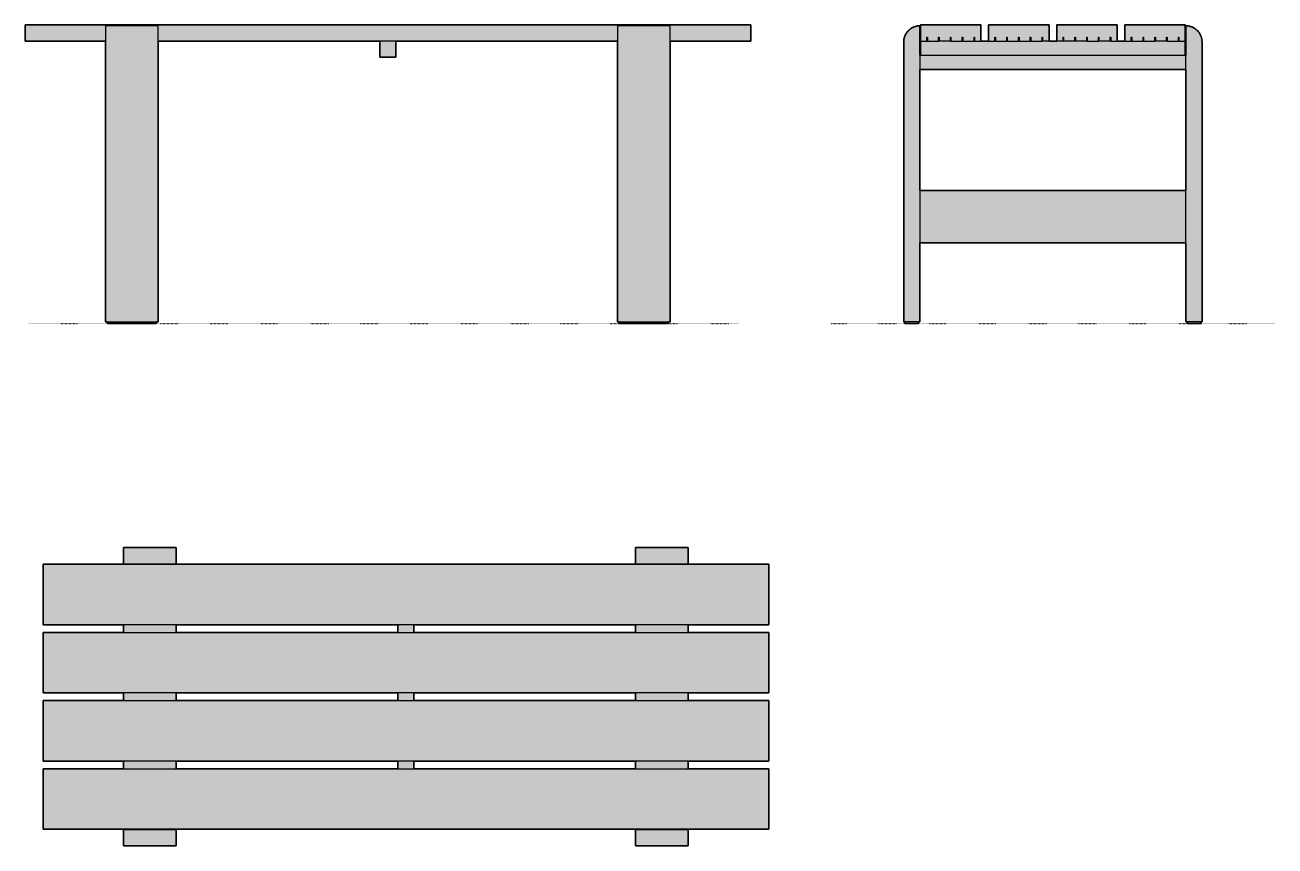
# Model space of a CAD drawing. Header units: millimetres. Extents: x -9 to 3092, y -1296 to 740.
import ezdxf

# ---------------------------------------------------------------- set-up
doc = ezdxf.new("R2010")
doc.units = ezdxf.units.MM
doc.linetypes.add('Dots', pattern=[1, 0, -1])
doc.layers.add('Blocks', color=7, linetype='Continuous')
doc.layers.add('Blocks$Fill', color=7, linetype='Continuous', true_color=0xffffff)
for name, color, linetype, lineweight, true_color in [('Blocks$Inner', 7, 'Continuous', 25, 0x007f00), ('Blocks$Outline', 7, 'Continuous', 35, 0xff3f3f), ('Groud', 7, 'Dots', 25, 0x243775)]:
    doc.layers.add(name, color=color, linetype=linetype, lineweight=lineweight, true_color=true_color)

# ---------------------------------------------------------------- blocks, each defined once
blk = doc.blocks.new('Weekday Table Top')
at = {"layer": 'Blocks$Fill'}
h = blk.add_hatch(color=256, dxfattribs=at)
h.paths.add_polyline_path([(330, 360.5), (200, 360.5), (200, 320.5), (200, 319), (0, 319), (0, 169), (200, 169), (200, 150), (0, 150), (0, 0), (200, 0), (200, -19), (0, -19), (0, -169), (200, -169), (200, -188), (0, -188), (0, -338), (200, -338), (200, -339.5), (200, -379.5), (330, -379.5), (330, -339.5), (330, -338), (900, -338), (1470, -338), (1470, -339.5), (1470, -379.5), (1600, -379.5), (1600, -339.5), (1600, -338), (1800, -338), (1800, -188), (1600, -188), (1600, -169), (1800, -169), (1800, -19), (1600, -19), (1600, 0), (1800, 0), (1800, 150), (1600, 150), (1600, 169), (1800, 169), (1800, 319), (1600, 319), (1600, 320.5), (1600, 360.5), (1470, 360.5), (1470, 320.5), (1470, 319), (900, 319), (330, 319), (330, 320.5), (330, 360.5)], flags=0)
h.paths.add_polyline_path([(880, -169), (880, -188), (330, -188), (330, -169)], flags=0)
h.paths.add_polyline_path([(880, 0), (880, -9.8), (880, -19), (330, -19), (330, 0)], flags=0)
h.paths.add_polyline_path([(880, 169), (880, 150), (330, 150), (330, 169)], flags=0)
h.paths.add_polyline_path([(1470, 169), (1470, 150), (920, 150), (920, 169)], flags=0)
h.paths.add_polyline_path([(1470, 0), (1470, -19), (920, -19), (920, -9.8), (920, 0)], flags=0)
h.paths.add_polyline_path([(1470, -169), (1470, -188), (920, -188), (920, -169)], flags=0)
at = {"layer": 'Blocks$Inner'}
for p, q in [((200, 319), (200, 320.5)), ((1600, 319), (1600, 320.5)), ((200, 169), (200, 150)), ((330, 150), (330, 169)), ((880, 169), (880, 150)), ((920, 169), (920, 150)), ((1470, 150), (1470, 169)), ((1600, 169), (1600, 150)), ((200, 0), (200, -19)), ((330, -19), (330, 0)), ((1470, -19), (1470, 0)), ((1600, 0), (1600, -19)), ((200, -169), (200, -188)), ((330, -188), (330, -169)), ((880, -169), (880, -188)), ((920, -169), (920, -188)), ((1470, -188), (1470, -169)), ((1600, -169), (1600, -188))]:
    blk.add_line(p, q, dxfattribs=at)
for points in [[(330, 360.5), (200, 360.5), (200, 320.5), (330, 320.5)], [(900, 169), (0, 169), (0, 319), (900, 319), (1800, 319), (1800, 169)], [(900, 0), (0, 0), (0, 150), (900, 150), (1800, 150), (1800, 0)], [(900, -169), (0, -169), (0, -19), (900, -19), (1800, -19), (1800, -169)], [(900, -338), (0, -338), (0, -188), (900, -188), (1800, -188), (1800, -338)]]:
    blk.add_lwpolyline(points, close=True, dxfattribs=at)
for points in [[(1470, 320.5), (1600, 320.5), (1600, 360.5), (1470, 360.5), (1470, 320.5), (1470, 319)], [(330, 320.5), (330, 319)], [(880, 0), (880, -9.8), (880, -19)], [(920, 0), (920, -9.8), (920, -19)], [(200, -338), (200, -339.5), (200, -379.5), (330, -379.5), (330, -339.5), (200, -339.5)], [(330, -338), (330, -339.5)], [(1470, -338), (1470, -339.5)], [(1600, -339.5), (1470, -339.5), (1470, -379.5), (1600, -379.5), (1600, -339.5), (1600, -338)]]:
    blk.add_lwpolyline(points, dxfattribs=at)
at = {"layer": 'Blocks$Outline'}
for points in [[(330, 360.5), (200, 360.5)], [(200, 360.5), (200, 320.5)], [(330, 320.5), (330, 360.5)], [(1600, 360.5), (1470, 360.5)], [(1470, 360.5), (1470, 320.5)], [(1600, 320.5), (1600, 360.5)], [(200, 319), (0, 319)], [(0, 319), (0, 169)], [(200, 320.5), (200, 319)], [(330, 319), (330, 320.5)], [(900, 319), (330, 319)], [(1470, 319), (900, 319)], [(1470, 320.5), (1470, 319)], [(1600, 319), (1600, 320.5)], [(1800, 319), (1600, 319)], [(1800, 169), (1800, 319)], [(0, 169), (200, 169)], [(200, 169), (200, 150)], [(330, 150), (330, 169)], [(330, 169), (880, 169)], [(880, 169), (880, 150)], [(920, 150), (920, 169)], [(920, 169), (1470, 169)], [(1470, 169), (1470, 150)], [(1600, 150), (1600, 169)], [(1600, 169), (1800, 169)], [(200, 150), (0, 150)], [(0, 150), (0, 0)], [(880, 150), (330, 150)], [(1470, 150), (920, 150)], [(1800, 150), (1600, 150)], [(1800, 0), (1800, 150)], [(0, 0), (200, 0)], [(200, 0), (200, -19)], [(330, -19), (330, 0)], [(330, 0), (880, 0)], [(880, 0), (880, -9.8)], [(920, -9.8), (920, 0)], [(920, 0), (1470, 0)], [(1470, 0), (1470, -19)], [(1600, -19), (1600, 0)], [(1600, 0), (1800, 0)], [(200, -19), (0, -19)], [(0, -19), (0, -169)], [(880, -19), (330, -19)], [(880, -9.8), (880, -19)], [(920, -19), (920, -9.8)], [(1470, -19), (920, -19)], [(1800, -19), (1600, -19)], [(1800, -169), (1800, -19)], [(0, -169), (200, -169)], [(200, -169), (200, -188)], [(330, -188), (330, -169)], [(330, -169), (880, -169)], [(880, -169), (880, -188)], [(920, -188), (920, -169)], [(920, -169), (1470, -169)], [(1470, -169), (1470, -188)], [(1600, -188), (1600, -169)], [(1600, -169), (1800, -169)], [(200, -188), (0, -188)], [(0, -188), (0, -338)], [(880, -188), (330, -188)], [(1470, -188), (920, -188)], [(1800, -188), (1600, -188)], [(1800, -338), (1800, -188)], [(0, -338), (200, -338)], [(200, -338), (200, -339.5)], [(200, -339.5), (200, -379.5)], [(330, -339.5), (330, -338)], [(330, -338), (900, -338)], [(330, -379.5), (330, -339.5)], [(900, -338), (1470, -338)], [(1470, -338), (1470, -339.5)], [(1470, -339.5), (1470, -379.5)], [(1600, -339.5), (1600, -338)], [(1600, -338), (1800, -338)], [(1600, -379.5), (1600, -339.5)], [(200, -379.5), (330, -379.5)], [(1470, -379.5), (1600, -379.5)]]:
    blk.add_lwpolyline(points, dxfattribs=at)
blk = doc.blocks.new('Weekday Table Side')
at = {"layer": 'Blocks$Fill'}
h = blk.add_hatch(color=256, dxfattribs=at)
h.paths.add_polyline_path([(879.4, 665.1), (880.9, 665.1), (880.9, 738.1), (882.3, 738), (883.7, 738), (885, 737.8), (886.4, 737.7), (887.7, 737.5), (889.1, 737.2), (890.4, 736.9), (891.7, 736.6), (893, 736.2), (894.3, 735.7), (895.6, 735.3), (896.9, 734.7), (898.1, 734.2), (899.3, 733.6), (900.5, 732.9), (901.7, 732.2), (902.9, 731.5), (904, 730.7), (905.1, 729.9), (906.2, 729.1), (907.2, 728.2), (908.2, 727.3), (909.2, 726.3), (910.2, 725.4), (911.1, 724.3), (912, 723.3), (912.8, 722.2), (913.6, 721.1), (914.4, 720), (915.1, 718.8), (915.8, 717.7), (916.5, 716.5), (917.1, 715.2), (917.6, 714), (918.1, 712.7), (918.6, 711.4), (919.1, 710.2), (919.5, 708.8), (919.8, 707.5), (920.1, 706.2), (920.4, 704.8), (920.6, 703.5), (920.7, 702.1), (920.8, 700.8), (920.9, 699.4), (920.9, 698.1), (920.9, 4.1), (919.4, 4.1), (919, 1.3), (919, 1.2), (918.9, 1.2), (918.9, 1.1), (918.9, 1.1), (918.9, 1), (918.9, 1), (918.9, 0.9), (918.8, 0.9), (918.8, 0.8), (918.8, 0.8), (918.8, 0.8), (918.7, 0.7), (918.7, 0.7), (918.7, 0.6), (918.6, 0.6), (918.6, 0.6), (918.6, 0.5), (918.5, 0.5), (918.5, 0.4), (918.5, 0.4), (918.4, 0.4), (918.4, 0.3), (918.3, 0.3), (918.3, 0.3), (918.3, 0.3), (918.2, 0.2), (918.2, 0.2), (918.1, 0.2), (918.1, 0.2), (918, 0.2), (918, 0.1), (917.9, 0.1), (917.9, 0.1), (917.8, 0.1), (917.8, 0.1), (917.7, 0.1), (917.7, 0.1), (917.6, 0.1), (917.6, 0.1), (917.5, 0.1), (917.5, 0.1), (885.3, 0.1), (885.2, 0.1), (885.2, 0.1), (885.1, 0.1), (885.1, 0.1), (885, 0.1), (885, 0.1), (884.9, 0.1), (884.9, 0.1), (884.8, 0.1), (884.8, 0.2), (884.7, 0.2), (884.7, 0.2), (884.6, 0.2), (884.6, 0.2), (884.6, 0.3), (884.5, 0.3), (884.5, 0.3), (884.4, 0.3), (884.4, 0.4), (884.3, 0.4), (884.3, 0.4), (884.3, 0.5), (884.2, 0.5), (884.2, 0.6), (884.2, 0.6), (884.1, 0.6), (884.1, 0.7), (884.1, 0.7), (884, 0.8), (884, 0.8), (884, 0.8), (884, 0.9), (884, 0.9), (883.9, 1), (883.9, 1), (883.9, 1.1), (883.9, 1.1), (883.9, 1.2), (883.9, 1.2), (883.8, 1.3), (883.8, 1.3), (883.4, 4.1), (880.9, 4.1), (880.9, 199.6), (880.9, 199.6), (220.9, 199.6), (220.9, 4.1), (218.5, 4.1), (218, 1.3), (218, 1.2), (218, 1.2), (218, 1.1), (218, 1.1), (218, 1), (217.9, 1), (217.9, 0.9), (217.9, 0.9), (217.9, 0.8), (217.8, 0.8), (217.8, 0.7), (217.8, 0.7), (217.8, 0.7), (217.7, 0.6), (217.7, 0.6), (217.7, 0.5), (217.6, 0.5), (217.6, 0.5), (217.5, 0.4), (217.5, 0.4), (217.5, 0.4), (217.4, 0.3), (217.4, 0.3), (217.3, 0.3), (217.3, 0.2), (217.2, 0.2), (217.2, 0.2), (217.2, 0.2), (217.1, 0.2), (217.1, 0.1), (217, 0.1), (217, 0.1), (216.9, 0.1), (216.9, 0.1), (216.8, 0.1), (216.8, 0.1), (216.7, 0.1), (216.7, 0.1), (216.6, 0.1), (216.5, 0.1), (184.3, 0.1), (184.3, 0.1), (184.2, 0.1), (184.2, 0.1), (184.1, 0.1), (184.1, 0.1), (184, 0.1), (184, 0.1), (183.9, 0.1), (183.9, 0.1), (183.8, 0.2), (183.8, 0.2), (183.7, 0.2), (183.7, 0.2), (183.7, 0.2), (183.6, 0.3), (183.6, 0.3), (183.5, 0.3), (183.5, 0.3), (183.4, 0.4), (183.4, 0.4), (183.4, 0.4), (183.3, 0.5), (183.3, 0.5), (183.3, 0.6), (183.2, 0.6), (183.2, 0.6), (183.2, 0.7), (183.1, 0.7), (183.1, 0.8), (183.1, 0.8), (183.1, 0.8), (183, 0.9), (183, 0.9), (183, 1), (183, 1), (183, 1.1), (182.9, 1.1), (182.9, 1.2), (182.9, 1.2), (182.9, 1.3), (182.9, 1.3), (182.5, 4.1), (180.9, 4.1), (180.9, 698.1), (181, 699.4), (181.1, 702.1), (181.3, 703.5), (181.5, 704.8), (181.8, 706.2), (182.1, 707.5), (182.4, 708.8), (182.8, 710.2), (183.2, 711.4), (183.7, 712.7), (184.2, 714), (184.8, 715.2), (185.4, 716.5), (186.1, 717.7), (186.8, 718.8), (187.5, 720), (188.3, 721.1), (189.1, 722.2), (189.9, 723.3), (190.8, 724.3), (191.7, 725.4), (192.7, 726.3), (193.6, 727.3), (194.6, 728.2), (195.7, 729.1), (196.8, 729.9), (197.9, 730.7), (199, 731.5), (200.2, 732.2), (201.3, 732.9), (202.5, 733.6), (203.8, 734.2), (205, 734.7), (206.3, 735.3), (207.5, 735.7), (208.8, 736.2), (210.1, 736.6), (211.5, 736.9), (212.8, 737.2), (214.1, 737.5), (215.5, 737.7), (216.8, 737.8), (218.2, 738), (219.6, 738), (220.9, 738.1), (220.9, 665.1), (222.4, 665.1), (222.4, 700.1), (222.4, 740.1), (372.4, 740.1), (372.4, 700.1), (391.4, 700.1), (391.4, 740.1), (541.4, 740.1), (541.4, 700.1), (560.4, 700.1), (560.4, 740.1), (710.4, 740.1), (710.4, 700.1), (729.4, 700.1), (729.4, 740.1), (879.4, 740.1), (879.4, 700.1), (879.4, 665.1)], flags=0)
h.paths.add_polyline_path([(220.9, 630.1), (220.9, 329.6), (880.9, 329.6), (880.9, 630.1)], flags=0)
at = {"layer": 'Blocks$Inner'}
for p, q in [((220.9, 630.1), (880.9, 630.1)), ((220.9, 199.6), (880.9, 199.6))]:
    blk.add_line(p, q, dxfattribs=at)
blk.add_lwpolyline([(181, 699.4), (181, 700.8), (181.1, 702.1), (181.3, 703.5), (181.5, 704.8), (181.8, 706.2), (182.1, 707.5), (182.4, 708.8), (182.8, 710.2), (183.2, 711.4), (183.7, 712.7), (184.2, 714), (184.8, 715.2), (185.4, 716.5), (186.1, 717.7), (186.8, 718.8), (187.5, 720), (188.3, 721.1), (189.1, 722.2), (189.9, 723.3), (190.8, 724.3), (191.7, 725.4), (192.7, 726.3), (193.6, 727.3), (194.6, 728.2), (195.7, 729.1), (196.8, 729.9), (197.9, 730.7), (199, 731.5), (200.2, 732.2), (201.3, 732.9), (202.5, 733.6), (203.8, 734.2), (205, 734.7), (206.3, 735.3), (207.5, 735.7), (208.8, 736.2), (210.1, 736.6), (211.5, 736.9), (212.8, 737.2), (214.1, 737.5), (215.5, 737.7), (216.8, 737.8), (218.2, 738), (219.6, 738), (220.9, 738.1), (220.9, 4.1), (180.9, 4.1), (180.9, 698.1)], close=True, dxfattribs=at)
for points in [[(220.9, 665.1), (880.9, 665.1), (880.9, 738.1), (882.3, 738), (883.7, 738), (885, 737.8), (886.4, 737.7), (887.7, 737.5), (889.1, 737.2), (890.4, 736.9), (891.7, 736.6), (893, 736.2), (894.3, 735.7), (895.6, 735.3), (896.9, 734.7), (898.1, 734.2), (899.3, 733.6), (900.5, 732.9), (901.7, 732.2), (902.9, 731.5), (904, 730.7), (905.1, 729.9), (906.2, 729.1), (907.2, 728.2), (908.2, 727.3), (909.2, 726.3), (910.2, 725.4), (911.1, 724.3), (912, 723.3), (912.8, 722.2), (913.6, 721.1), (914.4, 720), (915.1, 718.8), (915.8, 717.7), (916.5, 716.5), (917.1, 715.2), (917.6, 714), (918.1, 712.7), (918.6, 711.4), (919.1, 710.2), (919.5, 708.8), (919.8, 707.5), (920.1, 706.2), (920.4, 704.8), (920.6, 703.5), (920.7, 702.1), (920.8, 700.8), (920.9, 699.4), (920.9, 698.1), (920.9, 4.1), (880.9, 4.1), (880.9, 199.6), (880.9, 329.6), (220.9, 329.6)], [(372.4, 700.1), (372.4, 740.1), (222.4, 740.1), (222.4, 700.1)], [(541.4, 700.1), (541.4, 740.1), (391.4, 740.1), (391.4, 700.1)], [(710.4, 700.1), (710.4, 740.1), (560.4, 740.1), (560.4, 700.1)], [(879.4, 700.1), (879.4, 740.1), (729.4, 740.1), (729.4, 700.1)], [(222.4, 665.1), (222.4, 700.1), (238.3, 700.1), (239.6, 700.1), (267.5, 700.1)], [(238.3, 700.1), (238.3, 710.2), (239.6, 710.2), (239.6, 700.1)], [(296.8, 700.1), (268.9, 700.1), (267.5, 700.1), (267.5, 710.2), (268.9, 710.2), (268.9, 700.1)], [(298.1, 700.1), (296.8, 700.1), (296.8, 710.2), (298.1, 710.2), (298.1, 700.1), (326, 700.1)], [(327.3, 700.1), (326, 700.1), (326, 710.2), (327.3, 710.2), (327.3, 700.1), (355.3, 700.1), (356.6, 700.1)], [(355.3, 700.1), (355.3, 710.2), (356.6, 710.2), (356.6, 700.1), (372.4, 700.1), (391.4, 700.1), (407.3, 700.1), (408.6, 700.1), (436.5, 700.1)], [(407.3, 700.1), (407.3, 710.2), (408.6, 710.2), (408.6, 700.1)], [(437.9, 700.1), (436.5, 700.1), (436.5, 710.2), (437.9, 710.2), (437.9, 700.1), (465.8, 700.1), (467.1, 700.1)], [(465.8, 700.1), (465.8, 710.2), (467.1, 710.2), (467.1, 700.1), (495, 700.1), (496.3, 700.1)], [(495, 700.1), (495, 710.2), (496.3, 710.2), (496.3, 700.1), (524.3, 700.1)], [(636.1, 700.1), (634.8, 700.1), (606.9, 700.1), (605.5, 700.1), (577.6, 700.1), (576.3, 700.1), (560.4, 700.1), (541.4, 700.1), (525.6, 700.1), (524.3, 700.1), (524.3, 710.2), (525.6, 710.2), (525.6, 700.1)], [(576.3, 700.1), (576.3, 710.2), (577.6, 710.2), (577.6, 700.1)], [(605.5, 700.1), (605.5, 710.2), (606.9, 710.2), (606.9, 700.1)], [(634.8, 700.1), (634.8, 710.2), (636.1, 710.2), (636.1, 700.1), (664, 700.1)], [(694.6, 700.1), (693.3, 700.1), (665.3, 700.1), (664, 700.1), (664, 710.2), (665.3, 710.2), (665.3, 700.1)], [(693.3, 700.1), (693.3, 710.2), (694.6, 710.2), (694.6, 700.1), (710.4, 700.1), (729.4, 700.1), (745.3, 700.1), (746.6, 700.1)], [(745.3, 700.1), (745.3, 710.2), (746.6, 710.2), (746.6, 700.1), (774.5, 700.1)], [(775.9, 700.1), (774.5, 700.1), (774.5, 710.2), (775.9, 710.2), (775.9, 700.1), (803.8, 700.1)], [(833, 700.1), (805.1, 700.1), (803.8, 700.1), (803.8, 710.2), (805.1, 710.2), (805.1, 700.1)], [(834.3, 700.1), (833, 700.1), (833, 710.2), (834.3, 710.2), (834.3, 700.1), (862.3, 700.1)], [(863.6, 700.1), (862.3, 700.1), (862.3, 710.2), (863.6, 710.2), (863.6, 700.1), (879.4, 700.1), (879.4, 665.1)], [(880.9, 329.6), (880.9, 630.1), (880.9, 665.1)], [(182.5, 4.1), (182.9, 1.3), (182.9, 1.3), (182.9, 1.2), (182.9, 1.2), (182.9, 1.1), (183, 1.1), (183, 1), (183, 1), (183, 0.9), (183, 0.9), (183.1, 0.8), (183.1, 0.8), (183.1, 0.8), (183.1, 0.7), (183.2, 0.7), (183.2, 0.6), (183.2, 0.6), (183.3, 0.6), (183.3, 0.5), (183.3, 0.5), (183.4, 0.4), (183.4, 0.4), (183.4, 0.4), (183.5, 0.3), (183.5, 0.3), (183.6, 0.3), (183.6, 0.3), (183.7, 0.2), (183.7, 0.2), (183.7, 0.2), (183.8, 0.2), (183.8, 0.2), (183.9, 0.1), (183.9, 0.1), (184, 0.1), (184, 0.1), (184.1, 0.1), (184.1, 0.1), (184.2, 0.1), (184.2, 0.1), (184.3, 0.1), (184.3, 0.1), (184.4, 0.1), (184.4, 0.1), (185.5, 0.1), (185.9, 0.1), (215.1, 0.1), (215.4, 0.1), (216.5, 0.1), (216.5, 0.1), (216.6, 0.1), (216.7, 0.1), (216.7, 0.1), (216.8, 0.1), (216.8, 0.1), (216.9, 0.1), (216.9, 0.1), (217, 0.1), (217, 0.1), (217.1, 0.1), (217.1, 0.2), (217.2, 0.2), (217.2, 0.2), (217.2, 0.2), (217.3, 0.2), (217.3, 0.3), (217.4, 0.3), (217.4, 0.3), (217.5, 0.4), (217.5, 0.4), (217.5, 0.4), (217.6, 0.5), (217.6, 0.5), (217.7, 0.5), (217.7, 0.6), (217.7, 0.6), (217.8, 0.7), (217.8, 0.7), (217.8, 0.7), (217.8, 0.8), (217.9, 0.8), (217.9, 0.9), (217.9, 0.9), (217.9, 1), (218, 1), (218, 1.1), (218, 1.1), (218, 1.2), (218, 1.2), (218, 1.3), (218, 1.3), (218.5, 4.1)], [(919.4, 4.1), (919, 1.3), (919, 1.3), (919, 1.2), (918.9, 1.2), (918.9, 1.1), (918.9, 1.1), (918.9, 1), (918.9, 1), (918.9, 0.9), (918.8, 0.9), (918.8, 0.8), (918.8, 0.8), (918.8, 0.8), (918.7, 0.7), (918.7, 0.7), (918.7, 0.6), (918.6, 0.6), (918.6, 0.6), (918.6, 0.5), (918.5, 0.5), (918.5, 0.4), (918.5, 0.4), (918.4, 0.4), (918.4, 0.3), (918.3, 0.3), (918.3, 0.3), (918.3, 0.3), (918.2, 0.2), (918.2, 0.2), (918.1, 0.2), (918.1, 0.2), (918, 0.2), (918, 0.1), (917.9, 0.1), (917.9, 0.1), (917.8, 0.1), (917.8, 0.1), (917.7, 0.1), (917.7, 0.1), (917.6, 0.1), (917.6, 0.1), (917.5, 0.1), (917.5, 0.1), (916.3, 0.1), (916, 0.1), (886.8, 0.1), (886.5, 0.1), (885.4, 0.1), (885.3, 0.1), (885.3, 0.1), (885.2, 0.1), (885.2, 0.1), (885.1, 0.1), (885.1, 0.1), (885, 0.1), (885, 0.1), (884.9, 0.1), (884.9, 0.1), (884.8, 0.1), (884.8, 0.2), (884.7, 0.2), (884.7, 0.2), (884.6, 0.2), (884.6, 0.2), (884.6, 0.3), (884.5, 0.3), (884.5, 0.3), (884.4, 0.3), (884.4, 0.4), (884.3, 0.4), (884.3, 0.4), (884.3, 0.5), (884.2, 0.5), (884.2, 0.6), (884.2, 0.6), (884.1, 0.6), (884.1, 0.7), (884.1, 0.7), (884, 0.8), (884, 0.8), (884, 0.8), (884, 0.9), (884, 0.9), (883.9, 1), (883.9, 1), (883.9, 1.1), (883.9, 1.1), (883.9, 1.2), (883.9, 1.2), (883.8, 1.3), (883.8, 1.3), (883.4, 4.1)]]:
    blk.add_lwpolyline(points, dxfattribs=at)
at = {"layer": 'Blocks$Outline'}
for points in [[(181, 699.4), (181, 700.8), (181.1, 702.1), (181.3, 703.5), (181.5, 704.8), (181.8, 706.2), (182.1, 707.5), (182.4, 708.8), (182.8, 710.2), (183.2, 711.4), (183.7, 712.7), (184.2, 714), (184.8, 715.2), (185.4, 716.5), (186.1, 717.7), (186.8, 718.8), (187.5, 720), (188.3, 721.1), (189.1, 722.2), (189.9, 723.3), (190.8, 724.3), (191.7, 725.4), (192.7, 726.3), (193.6, 727.3), (194.6, 728.2), (195.7, 729.1), (196.8, 729.9), (197.9, 730.7), (199, 731.5), (200.2, 732.2), (201.3, 732.9), (202.5, 733.6), (203.8, 734.2), (205, 734.7), (206.3, 735.3), (207.5, 735.7), (208.8, 736.2), (210.1, 736.6), (211.5, 736.9), (212.8, 737.2), (214.1, 737.5), (215.5, 737.7), (216.8, 737.8), (218.2, 738), (219.6, 738), (220.9, 738.1), (220.9, 665.1)], [(222.4, 700.1), (222.4, 740.1), (372.4, 740.1), (372.4, 700.1)], [(391.4, 700.1), (391.4, 740.1), (541.4, 740.1), (541.4, 700.1)], [(560.4, 700.1), (560.4, 740.1), (710.4, 740.1), (710.4, 700.1)], [(729.4, 700.1), (729.4, 740.1), (879.4, 740.1), (879.4, 700.1)], [(879.4, 665.1), (880.9, 665.1), (880.9, 738.1), (882.3, 738), (883.7, 738), (885, 737.8), (886.4, 737.7), (887.7, 737.5), (889.1, 737.2), (890.4, 736.9), (891.7, 736.6), (893, 736.2), (894.3, 735.7), (895.6, 735.3), (896.9, 734.7), (898.1, 734.2), (899.3, 733.6), (900.5, 732.9), (901.7, 732.2), (902.9, 731.5), (904, 730.7), (905.1, 729.9), (906.2, 729.1), (907.2, 728.2), (908.2, 727.3), (909.2, 726.3), (910.2, 725.4), (911.1, 724.3), (912, 723.3), (912.8, 722.2), (913.6, 721.1), (914.4, 720), (915.1, 718.8), (915.8, 717.7), (916.5, 716.5), (917.1, 715.2), (917.6, 714), (918.1, 712.7), (918.6, 711.4), (919.1, 710.2), (919.5, 708.8), (919.8, 707.5), (920.1, 706.2), (920.4, 704.8), (920.6, 703.5), (920.7, 702.1), (920.8, 700.8), (920.9, 699.4), (920.9, 698.1), (920.9, 4.1), (919.4, 4.1)], [(182.5, 4.1), (180.9, 4.1), (180.9, 698.1), (181, 699.4)], [(222.4, 665.1), (222.4, 700.1)], [(372.4, 700.1), (391.4, 700.1), (391.4, 700.1)], [(541.4, 700.1), (560.4, 700.1), (560.4, 700.1)], [(710.4, 700.1), (729.4, 700.1)], [(879.4, 700.1), (879.4, 665.1)], [(220.9, 665.1), (222.4, 665.1)], [(220.9, 630.1), (220.9, 329.6)], [(880.9, 630.1), (220.9, 630.1)], [(880.9, 329.6), (880.9, 630.1)], [(220.9, 329.6), (880.9, 329.6)], [(220.9, 199.6), (220.9, 4.1), (218.5, 4.1)], [(880.9, 199.6), (220.9, 199.6)], [(883.4, 4.1), (880.9, 4.1), (880.9, 199.6), (880.9, 199.6)], [(218.5, 4.1), (218, 1.3), (218, 1.3), (218, 1.2), (218, 1.2), (218, 1.1), (218, 1.1), (218, 1), (217.9, 1), (217.9, 0.9), (217.9, 0.9), (217.9, 0.8), (217.8, 0.8), (217.8, 0.7), (217.8, 0.7), (217.8, 0.7), (217.7, 0.6), (217.7, 0.6), (217.7, 0.5), (217.6, 0.5), (217.6, 0.5), (217.5, 0.4), (217.5, 0.4), (217.5, 0.4), (217.4, 0.3), (217.4, 0.3), (217.3, 0.3), (217.3, 0.2), (217.2, 0.2), (217.2, 0.2), (217.2, 0.2), (217.1, 0.2), (217.1, 0.1), (217, 0.1), (217, 0.1), (216.9, 0.1), (216.9, 0.1), (216.8, 0.1), (216.8, 0.1), (216.7, 0.1), (216.7, 0.1), (216.6, 0.1), (216.5, 0.1), (216.5, 0.1), (215.4, 0.1), (215.1, 0.1), (185.9, 0.1), (185.5, 0.1), (184.4, 0.1), (184.4, 0.1), (184.3, 0.1), (184.3, 0.1), (184.2, 0.1), (184.2, 0.1), (184.1, 0.1), (184.1, 0.1), (184, 0.1), (184, 0.1), (183.9, 0.1), (183.9, 0.1), (183.8, 0.2), (183.8, 0.2), (183.7, 0.2), (183.7, 0.2), (183.7, 0.2), (183.6, 0.3), (183.6, 0.3), (183.5, 0.3), (183.5, 0.3), (183.4, 0.4), (183.4, 0.4), (183.4, 0.4), (183.3, 0.5), (183.3, 0.5), (183.3, 0.6), (183.2, 0.6), (183.2, 0.6), (183.2, 0.7), (183.1, 0.7), (183.1, 0.8), (183.1, 0.8), (183.1, 0.8), (183, 0.9), (183, 0.9), (183, 1), (183, 1), (183, 1.1), (182.9, 1.1), (182.9, 1.2), (182.9, 1.2), (182.9, 1.3), (182.9, 1.3), (182.5, 4.1)], [(919.4, 4.1), (919, 1.3), (919, 1.3), (919, 1.2), (918.9, 1.2), (918.9, 1.1), (918.9, 1.1), (918.9, 1), (918.9, 1), (918.9, 0.9), (918.8, 0.9), (918.8, 0.8), (918.8, 0.8), (918.8, 0.8), (918.7, 0.7), (918.7, 0.7), (918.7, 0.6), (918.6, 0.6), (918.6, 0.6), (918.6, 0.5), (918.5, 0.5), (918.5, 0.4), (918.5, 0.4), (918.4, 0.4), (918.4, 0.3), (918.3, 0.3), (918.3, 0.3), (918.3, 0.3), (918.2, 0.2), (918.2, 0.2), (918.1, 0.2), (918.1, 0.2), (918, 0.2), (918, 0.1), (917.9, 0.1), (917.9, 0.1), (917.8, 0.1), (917.8, 0.1), (917.7, 0.1), (917.7, 0.1), (917.6, 0.1), (917.6, 0.1), (917.5, 0.1), (917.5, 0.1), (916.3, 0.1), (916, 0.1), (886.8, 0.1), (886.5, 0.1), (885.4, 0.1), (885.3, 0.1), (885.3, 0.1), (885.2, 0.1), (885.2, 0.1), (885.1, 0.1), (885.1, 0.1), (885, 0.1), (885, 0.1), (884.9, 0.1), (884.9, 0.1), (884.8, 0.1), (884.8, 0.2), (884.7, 0.2), (884.7, 0.2), (884.6, 0.2), (884.6, 0.2), (884.6, 0.3), (884.5, 0.3), (884.5, 0.3), (884.4, 0.3), (884.4, 0.4), (884.3, 0.4), (884.3, 0.4), (884.3, 0.5), (884.2, 0.5), (884.2, 0.6), (884.2, 0.6), (884.1, 0.6), (884.1, 0.7), (884.1, 0.7), (884, 0.8), (884, 0.8), (884, 0.8), (884, 0.9), (884, 0.9), (883.9, 1), (883.9, 1), (883.9, 1.1), (883.9, 1.1), (883.9, 1.2), (883.9, 1.2), (883.8, 1.3), (883.8, 1.3), (883.4, 4.1)]]:
    blk.add_lwpolyline(points, dxfattribs=at)
blk = doc.blocks.new('Weekday Table Front')
at = {"layer": 'Blocks$Fill'}
blk.add_hatch(color=256, dxfattribs=at).paths.add_polyline_path([(-8.7, 740.1), (-8.7, 700.1), (191.3, 700.1), (191.3, 698.1), (191.3, 4.1), (194.8, 4.1), (195.2, 1.3), (195.2, 1.3), (195.2, 1.2), (195.2, 1.2), (195.3, 1.1), (195.3, 1.1), (195.3, 1), (195.3, 1), (195.3, 0.9), (195.4, 0.9), (195.4, 0.8), (195.4, 0.8), (195.4, 0.8), (195.5, 0.7), (195.5, 0.7), (195.5, 0.6), (195.5, 0.6), (195.6, 0.6), (195.6, 0.5), (195.6, 0.5), (195.7, 0.4), (195.7, 0.4), (195.8, 0.4), (195.8, 0.3), (195.8, 0.3), (195.9, 0.3), (195.9, 0.3), (196, 0.2), (196, 0.2), (196.1, 0.2), (196.1, 0.2), (196.2, 0.2), (196.2, 0.1), (196.2, 0.1), (196.3, 0.1), (196.3, 0.1), (196.4, 0.1), (196.4, 0.1), (196.5, 0.1), (196.5, 0.1), (196.6, 0.1), (196.6, 0.1), (196.7, 0.1), (196.8, 0.1), (198, 0.1), (198.2, 0.1), (314.4, 0.1), (314.7, 0.1), (315.9, 0.1), (315.9, 0.1), (316, 0.1), (316, 0.1), (316.1, 0.1), (316.1, 0.1), (316.2, 0.1), (316.2, 0.1), (316.3, 0.1), (316.3, 0.1), (316.4, 0.1), (316.4, 0.2), (316.5, 0.2), (316.5, 0.2), (316.6, 0.2), (316.6, 0.2), (316.7, 0.3), (316.7, 0.3), (316.7, 0.3), (316.8, 0.4), (316.8, 0.4), (316.9, 0.4), (316.9, 0.5), (316.9, 0.5), (317, 0.5), (317, 0.6), (317, 0.6), (317.1, 0.7), (317.1, 0.7), (317.1, 0.7), (317.2, 0.8), (317.2, 0.8), (317.2, 0.9), (317.2, 0.9), (317.2, 1), (317.3, 1), (317.3, 1.1), (317.3, 1.1), (317.3, 1.2), (317.3, 1.2), (317.3, 1.3), (317.3, 1.3), (317.8, 4.1), (321.3, 4.1), (321.3, 698.1), (321.3, 700.1), (871.3, 700.1), (871.3, 695.1), (871.3, 660.1), (911.3, 660.1), (911.3, 695.1), (911.3, 700.1), (1461.3, 700.1), (1461.3, 698.1), (1461.3, 4.1), (1464.8, 4.1), (1465.2, 1.3), (1465.2, 1.3), (1465.2, 1.2), (1465.2, 1.2), (1465.3, 1.1), (1465.3, 1.1), (1465.3, 1), (1465.3, 1), (1465.3, 0.9), (1465.4, 0.9), (1465.4, 0.8), (1465.4, 0.8), (1465.4, 0.8), (1465.5, 0.7), (1465.5, 0.7), (1465.5, 0.6), (1465.5, 0.6), (1465.6, 0.6), (1465.6, 0.5), (1465.6, 0.5), (1465.7, 0.4), (1465.7, 0.4), (1465.8, 0.4), (1465.8, 0.3), (1465.8, 0.3), (1465.9, 0.3), (1465.9, 0.3), (1466, 0.2), (1466, 0.2), (1466.1, 0.2), (1466.1, 0.2), (1466.2, 0.2), (1466.2, 0.1), (1466.2, 0.1), (1466.3, 0.1), (1466.3, 0.1), (1466.4, 0.1), (1466.4, 0.1), (1466.5, 0.1), (1466.5, 0.1), (1466.6, 0.1), (1466.6, 0.1), (1466.7, 0.1), (1466.8, 0.1), (1467.8, 0.1), (1468.2, 0.1), (1584.4, 0.1), (1584.6, 0.1), (1585.8, 0.1), (1585.9, 0.1), (1585.9, 0.1), (1586, 0.1), (1586, 0.1), (1586.1, 0.1), (1586.1, 0.1), (1586.2, 0.1), (1586.2, 0.1), (1586.3, 0.1), (1586.3, 0.1), (1586.4, 0.1), (1586.4, 0.2), (1586.5, 0.2), (1586.5, 0.2), (1586.6, 0.2), (1586.6, 0.2), (1586.7, 0.3), (1586.7, 0.3), (1586.7, 0.3), (1586.8, 0.4), (1586.8, 0.4), (1586.9, 0.4), (1586.9, 0.5), (1586.9, 0.5), (1587, 0.5), (1587, 0.6), (1587, 0.6), (1587.1, 0.7), (1587.1, 0.7), (1587.1, 0.7), (1587.2, 0.8), (1587.2, 0.8), (1587.2, 0.9), (1587.2, 0.9), (1587.2, 1), (1587.3, 1), (1587.3, 1.1), (1587.3, 1.1), (1587.3, 1.2), (1587.3, 1.2), (1587.3, 1.3), (1587.3, 1.3), (1587.8, 4.1), (1591.3, 4.1), (1591.3, 698.1), (1591.3, 700.1), (1791.3, 700.1), (1791.3, 740.1), (891.3, 740.1)], flags=0)
at = {"layer": 'Blocks$Inner'}
for points in [[(191.3, 700.1), (-8.7, 700.1), (-8.7, 740.1), (891.3, 740.1), (1791.3, 740.1), (1791.3, 700.1), (1591.3, 700.1)], [(1461.3, 700.1), (891.3, 700.1), (321.3, 700.1)], [(911.3, 700.1), (911.3, 695.1), (911.3, 660.1), (871.3, 660.1), (871.3, 695.1), (871.3, 700.1)], [(317.8, 4.1), (317.3, 1.3), (317.3, 1.3), (317.3, 1.2), (317.3, 1.2), (317.3, 1.1), (317.3, 1.1), (317.3, 1), (317.2, 1), (317.2, 0.9), (317.2, 0.9), (317.2, 0.8), (317.2, 0.8), (317.1, 0.7), (317.1, 0.7), (317.1, 0.7), (317, 0.6), (317, 0.6), (317, 0.5), (316.9, 0.5), (316.9, 0.5), (316.9, 0.4), (316.8, 0.4), (316.8, 0.4), (316.7, 0.3), (316.7, 0.3), (316.7, 0.3), (316.6, 0.2), (316.6, 0.2), (316.5, 0.2), (316.5, 0.2), (316.4, 0.2), (316.4, 0.1), (316.3, 0.1), (316.3, 0.1), (316.2, 0.1), (316.2, 0.1), (316.1, 0.1), (316.1, 0.1), (316, 0.1), (316, 0.1), (315.9, 0.1), (315.9, 0.1), (314.7, 0.1), (314.4, 0.1), (198.2, 0.1), (198, 0.1), (196.8, 0.1), (196.7, 0.1), (196.6, 0.1), (196.6, 0.1), (196.5, 0.1), (196.5, 0.1), (196.4, 0.1), (196.4, 0.1), (196.3, 0.1), (196.3, 0.1), (196.2, 0.1), (196.2, 0.1), (196.2, 0.2), (196.1, 0.2), (196.1, 0.2), (196, 0.2), (196, 0.2), (195.9, 0.3), (195.9, 0.3), (195.8, 0.3), (195.8, 0.3), (195.8, 0.4), (195.7, 0.4), (195.7, 0.4), (195.6, 0.5), (195.6, 0.5), (195.6, 0.6), (195.5, 0.6), (195.5, 0.6), (195.5, 0.7), (195.5, 0.7), (195.4, 0.8), (195.4, 0.8), (195.4, 0.8), (195.4, 0.9), (195.3, 0.9), (195.3, 1), (195.3, 1), (195.3, 1.1), (195.3, 1.1), (195.2, 1.2), (195.2, 1.2), (195.2, 1.3), (195.2, 1.3), (194.8, 4.1)], [(1464.8, 4.1), (1465.2, 1.3), (1465.2, 1.3), (1465.2, 1.2), (1465.2, 1.2), (1465.3, 1.1), (1465.3, 1.1), (1465.3, 1), (1465.3, 1), (1465.3, 0.9), (1465.4, 0.9), (1465.4, 0.8), (1465.4, 0.8), (1465.4, 0.8), (1465.5, 0.7), (1465.5, 0.7), (1465.5, 0.6), (1465.5, 0.6), (1465.6, 0.6), (1465.6, 0.5), (1465.6, 0.5), (1465.7, 0.4), (1465.7, 0.4), (1465.8, 0.4), (1465.8, 0.3), (1465.8, 0.3), (1465.9, 0.3), (1465.9, 0.3), (1466, 0.2), (1466, 0.2), (1466.1, 0.2), (1466.1, 0.2), (1466.2, 0.2), (1466.2, 0.1), (1466.2, 0.1), (1466.3, 0.1), (1466.3, 0.1), (1466.4, 0.1), (1466.4, 0.1), (1466.5, 0.1), (1466.5, 0.1), (1466.6, 0.1), (1466.6, 0.1), (1466.7, 0.1), (1466.8, 0.1), (1467.8, 0.1), (1468.2, 0.1), (1584.4, 0.1), (1584.6, 0.1), (1585.8, 0.1), (1585.9, 0.1), (1585.9, 0.1), (1586, 0.1), (1586, 0.1), (1586.1, 0.1), (1586.1, 0.1), (1586.2, 0.1), (1586.2, 0.1), (1586.3, 0.1), (1586.3, 0.1), (1586.4, 0.1), (1586.4, 0.2), (1586.5, 0.2), (1586.5, 0.2), (1586.6, 0.2), (1586.6, 0.2), (1586.7, 0.3), (1586.7, 0.3), (1586.7, 0.3), (1586.8, 0.4), (1586.8, 0.4), (1586.9, 0.4), (1586.9, 0.5), (1586.9, 0.5), (1587, 0.5), (1587, 0.6), (1587, 0.6), (1587.1, 0.7), (1587.1, 0.7), (1587.1, 0.7), (1587.2, 0.8), (1587.2, 0.8), (1587.2, 0.9), (1587.2, 0.9), (1587.2, 1), (1587.3, 1), (1587.3, 1.1), (1587.3, 1.1), (1587.3, 1.2), (1587.3, 1.2), (1587.3, 1.3), (1587.3, 1.3), (1587.8, 4.1)]]:
    blk.add_lwpolyline(points, dxfattribs=at)
for points in [[(321.3, 698.1), (321.3, 738.1), (191.3, 738.1), (191.3, 698.1), (191.3, 4.1), (321.3, 4.1)], [(1461.3, 738.1), (1461.3, 698.1), (1461.3, 4.1), (1591.3, 4.1), (1591.3, 698.1), (1591.3, 738.1)]]:
    blk.add_lwpolyline(points, close=True, dxfattribs=at)
at = {"layer": 'Blocks$Outline'}
for points in [[(-8.7, 740.1), (-8.7, 700.1)], [(891.3, 740.1), (-8.7, 740.1)], [(1791.3, 740.1), (891.3, 740.1)], [(1791.3, 700.1), (1791.3, 740.1)], [(-8.7, 700.1), (191.3, 700.1)], [(191.3, 700.1), (191.3, 698.1)], [(191.3, 698.1), (191.3, 4.1)], [(321.3, 698.1), (321.3, 700.1)], [(321.3, 700.1), (871.3, 700.1)], [(321.3, 4.1), (321.3, 698.1)], [(871.3, 700.1), (871.3, 695.1)], [(871.3, 695.1), (871.3, 660.1)], [(911.3, 695.1), (911.3, 700.1)], [(911.3, 700.1), (1461.3, 700.1)], [(911.3, 660.1), (911.3, 695.1)], [(1461.3, 700.1), (1461.3, 698.1)], [(1461.3, 698.1), (1461.3, 4.1)], [(1591.3, 698.1), (1591.3, 700.1)], [(1591.3, 700.1), (1791.3, 700.1)], [(1591.3, 4.1), (1591.3, 698.1)], [(871.3, 660.1), (911.3, 660.1)], [(191.3, 4.1), (194.8, 4.1)], [(194.8, 4.1), (195.2, 1.3)], [(195.2, 1.3), (195.2, 1.3)], [(195.2, 1.3), (195.2, 1.2)], [(195.2, 1.2), (195.2, 1.2)], [(195.2, 1.2), (195.3, 1.1)], [(195.3, 1.1), (195.3, 1.1)], [(195.3, 1.1), (195.3, 1)], [(195.3, 1), (195.3, 1)], [(195.3, 1), (195.3, 0.9)], [(195.3, 0.9), (195.4, 0.9)], [(195.4, 0.9), (195.4, 0.8)], [(195.4, 0.8), (195.4, 0.8)], [(195.4, 0.8), (195.4, 0.8)], [(195.4, 0.8), (195.5, 0.7)], [(195.5, 0.7), (195.5, 0.7)], [(195.5, 0.7), (195.5, 0.6)], [(195.5, 0.6), (195.5, 0.6)], [(195.5, 0.6), (195.6, 0.6)], [(195.6, 0.6), (195.6, 0.5)], [(195.6, 0.5), (195.6, 0.5)], [(195.6, 0.5), (195.7, 0.4)], [(195.7, 0.4), (195.7, 0.4)], [(195.7, 0.4), (195.8, 0.4)], [(195.8, 0.4), (195.8, 0.3)], [(195.8, 0.3), (195.8, 0.3)], [(195.8, 0.3), (195.9, 0.3)], [(195.9, 0.3), (195.9, 0.3)], [(195.9, 0.3), (196, 0.2)], [(196, 0.2), (196, 0.2)], [(196, 0.2), (196.1, 0.2)], [(196.1, 0.2), (196.1, 0.2)], [(196.1, 0.2), (196.2, 0.2)], [(196.2, 0.2), (196.2, 0.1)], [(196.2, 0.1), (196.2, 0.1)], [(196.2, 0.1), (196.3, 0.1)], [(196.3, 0.1), (196.3, 0.1)], [(196.3, 0.1), (196.4, 0.1)], [(196.4, 0.1), (196.4, 0.1)], [(196.4, 0.1), (196.5, 0.1)], [(196.5, 0.1), (196.5, 0.1)], [(196.5, 0.1), (196.6, 0.1)], [(196.6, 0.1), (196.6, 0.1)], [(196.6, 0.1), (196.7, 0.1)], [(196.7, 0.1), (196.8, 0.1)], [(196.8, 0.1), (198, 0.1)], [(198, 0.1), (198.2, 0.1)], [(198.2, 0.1), (314.4, 0.1)], [(314.4, 0.1), (314.7, 0.1)], [(314.7, 0.1), (315.9, 0.1)], [(315.9, 0.1), (315.9, 0.1)], [(315.9, 0.1), (316, 0.1)], [(316, 0.1), (316, 0.1)], [(316, 0.1), (316.1, 0.1)], [(316.1, 0.1), (316.1, 0.1)], [(316.1, 0.1), (316.2, 0.1)], [(316.2, 0.1), (316.2, 0.1)], [(316.2, 0.1), (316.3, 0.1)], [(316.3, 0.1), (316.3, 0.1)], [(316.3, 0.1), (316.4, 0.1)], [(316.4, 0.1), (316.4, 0.2)], [(316.4, 0.2), (316.5, 0.2)], [(316.5, 0.2), (316.5, 0.2)], [(316.5, 0.2), (316.6, 0.2)], [(316.6, 0.2), (316.7, 0.3)], [(316.6, 0.2), (316.6, 0.2)], [(316.7, 0.3), (316.8, 0.4)], [(316.7, 0.3), (316.7, 0.3)], [(316.7, 0.3), (316.7, 0.3)], [(316.8, 0.4), (316.8, 0.4)], [(316.8, 0.4), (316.9, 0.4)], [(316.9, 0.4), (316.9, 0.5)], [(316.9, 0.5), (316.9, 0.5)], [(316.9, 0.5), (317, 0.5)], [(317, 0.6), (317.1, 0.7)], [(317, 0.5), (317, 0.6)], [(317, 0.6), (317, 0.6)], [(317.1, 0.7), (317.2, 0.8)], [(317.1, 0.7), (317.1, 0.7)], [(317.1, 0.7), (317.1, 0.7)], [(317.2, 0.9), (317.2, 1)], [(317.2, 1), (317.3, 1)], [(317.2, 0.8), (317.2, 0.9)], [(317.2, 0.9), (317.2, 0.9)], [(317.2, 0.8), (317.2, 0.8)], [(317.3, 1.3), (317.8, 4.1)], [(317.3, 1.2), (317.3, 1.3)], [(317.3, 1.3), (317.3, 1.3)], [(317.3, 1.1), (317.3, 1.2)], [(317.3, 1.2), (317.3, 1.2)], [(317.3, 1), (317.3, 1.1)], [(317.3, 1.1), (317.3, 1.1)], [(317.8, 4.1), (321.3, 4.1)], [(1461.3, 4.1), (1464.8, 4.1)], [(1464.8, 4.1), (1465.2, 1.3)], [(1465.2, 1.3), (1465.2, 1.3)], [(1465.2, 1.3), (1465.2, 1.2)], [(1465.2, 1.2), (1465.2, 1.2)], [(1465.2, 1.2), (1465.3, 1.1)], [(1465.3, 1.1), (1465.3, 1.1)], [(1465.3, 1.1), (1465.3, 1)], [(1465.3, 1), (1465.3, 1)], [(1465.3, 1), (1465.3, 0.9)], [(1465.3, 0.9), (1465.4, 0.9)], [(1465.4, 0.9), (1465.4, 0.8)], [(1465.4, 0.8), (1465.4, 0.8)], [(1465.4, 0.8), (1465.4, 0.8)], [(1465.4, 0.8), (1465.5, 0.7)], [(1465.5, 0.7), (1465.5, 0.7)], [(1465.5, 0.7), (1465.5, 0.6)], [(1465.5, 0.6), (1465.5, 0.6)], [(1465.5, 0.6), (1465.6, 0.6)], [(1465.6, 0.6), (1465.6, 0.5)], [(1465.6, 0.5), (1465.6, 0.5)], [(1465.6, 0.5), (1465.7, 0.4)], [(1465.7, 0.4), (1465.7, 0.4)], [(1465.7, 0.4), (1465.8, 0.4)], [(1465.8, 0.4), (1465.8, 0.3)], [(1465.8, 0.3), (1465.8, 0.3)], [(1465.8, 0.3), (1465.9, 0.3)], [(1465.9, 0.3), (1465.9, 0.3)], [(1465.9, 0.3), (1466, 0.2)], [(1466, 0.2), (1466, 0.2)], [(1466, 0.2), (1466.1, 0.2)], [(1466.1, 0.2), (1466.1, 0.2)], [(1466.1, 0.2), (1466.2, 0.2)], [(1466.2, 0.2), (1466.2, 0.1)], [(1466.2, 0.1), (1466.2, 0.1)], [(1466.2, 0.1), (1466.3, 0.1)], [(1466.3, 0.1), (1466.3, 0.1)], [(1466.3, 0.1), (1466.4, 0.1)], [(1466.4, 0.1), (1466.4, 0.1)], [(1466.4, 0.1), (1466.5, 0.1)], [(1466.5, 0.1), (1466.5, 0.1)], [(1466.5, 0.1), (1466.6, 0.1)], [(1466.6, 0.1), (1466.6, 0.1)], [(1466.6, 0.1), (1466.7, 0.1)], [(1466.7, 0.1), (1466.8, 0.1)], [(1466.8, 0.1), (1467.8, 0.1)], [(1467.8, 0.1), (1468.2, 0.1)], [(1468.2, 0.1), (1584.4, 0.1)], [(1584.4, 0.1), (1584.6, 0.1)], [(1584.6, 0.1), (1585.8, 0.1)], [(1585.8, 0.1), (1585.9, 0.1)], [(1585.9, 0.1), (1585.9, 0.1)], [(1585.9, 0.1), (1586, 0.1)], [(1586, 0.1), (1586, 0.1)], [(1586, 0.1), (1586.1, 0.1)], [(1586.1, 0.1), (1586.1, 0.1)], [(1586.1, 0.1), (1586.2, 0.1)], [(1586.2, 0.1), (1586.2, 0.1)], [(1586.2, 0.1), (1586.3, 0.1)], [(1586.3, 0.1), (1586.3, 0.1)], [(1586.3, 0.1), (1586.4, 0.1)], [(1586.4, 0.1), (1586.4, 0.2)], [(1586.4, 0.2), (1586.5, 0.2)], [(1586.5, 0.2), (1586.5, 0.2)], [(1586.5, 0.2), (1586.6, 0.2)], [(1586.6, 0.2), (1586.7, 0.3)], [(1586.6, 0.2), (1586.6, 0.2)], [(1586.7, 0.3), (1586.8, 0.4)], [(1586.7, 0.3), (1586.7, 0.3)], [(1586.7, 0.3), (1586.7, 0.3)], [(1586.8, 0.4), (1586.8, 0.4)], [(1586.8, 0.4), (1586.9, 0.4)], [(1586.9, 0.4), (1586.9, 0.5)], [(1586.9, 0.5), (1586.9, 0.5)], [(1586.9, 0.5), (1587, 0.5)], [(1587, 0.6), (1587.1, 0.7)], [(1587, 0.5), (1587, 0.6)], [(1587, 0.6), (1587, 0.6)], [(1587.1, 0.7), (1587.2, 0.8)], [(1587.1, 0.7), (1587.1, 0.7)], [(1587.1, 0.7), (1587.1, 0.7)], [(1587.2, 0.9), (1587.2, 1)], [(1587.2, 1), (1587.3, 1)], [(1587.2, 0.8), (1587.2, 0.9)], [(1587.2, 0.9), (1587.2, 0.9)], [(1587.2, 0.8), (1587.2, 0.8)], [(1587.3, 1.3), (1587.8, 4.1)], [(1587.3, 1.2), (1587.3, 1.3)], [(1587.3, 1.3), (1587.3, 1.3)], [(1587.3, 1.1), (1587.3, 1.2)], [(1587.3, 1.2), (1587.3, 1.2)], [(1587.3, 1), (1587.3, 1.1)], [(1587.3, 1.1), (1587.3, 1.1)], [(1587.8, 4.1), (1591.3, 4.1)]]:
    blk.add_lwpolyline(points, dxfattribs=at)

msp = doc.modelspace()

# ---------------------------------------------------------------- linework, layer by layer
at = {"layer": 'Groud'}
for points in [[(0, 0), (1762.6, 0)], [(1990, 0), (3091.9, 0)]]:
    msp.add_lwpolyline(points, dxfattribs=at)

# ---------------------------------------------------------------- block references
at = {"layer": 'Blocks'}
for name, p in [('Weekday Table Front', (0, 0)), ('Weekday Table Side', (1990, 0)), ('Weekday Table Top', (36, -916.2))]:
    msp.add_blockref(name, p, dxfattribs=at)

doc.saveas('drawing.dxf')
